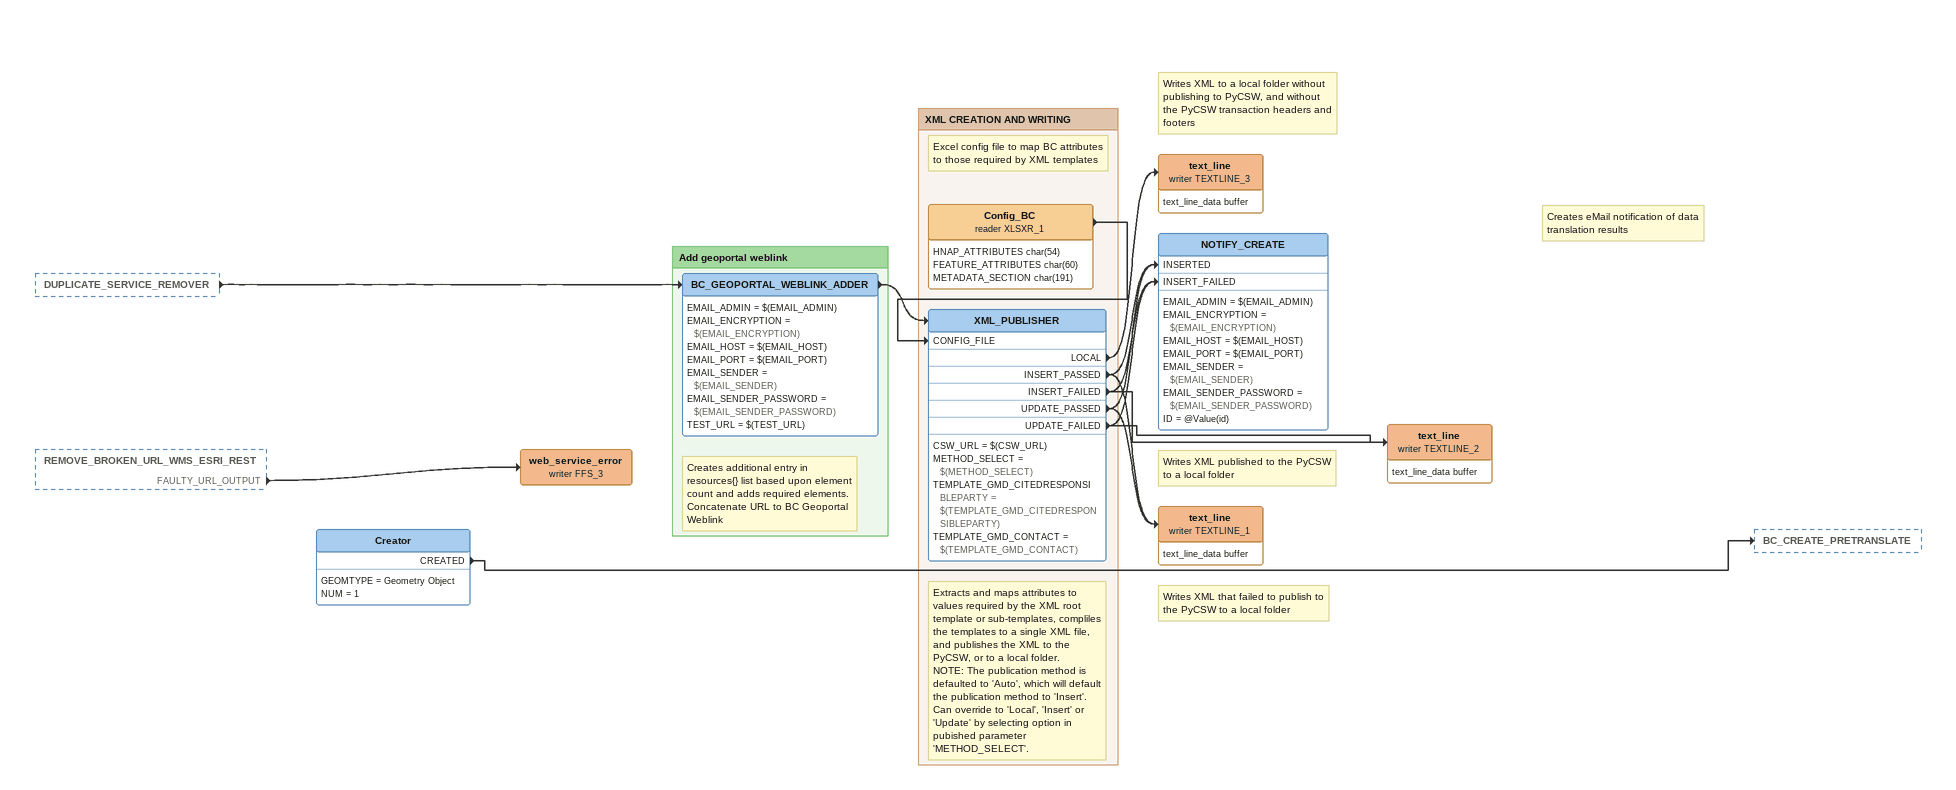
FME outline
DUPLICATE_SERVICE_REMOVER [outside]
    -> BC_GEOPORTAL_WEBLINK_ADDER
REMOVE_BROKEN_URL_WMS_ESRI_REST [outside]
    FAULTY_URL_OUTPUT -> web_service_error (writer FFS_3)
Creator
    GEOMTYPE = Geometry Object
    NUM = 1
    CREATED -> BC_CREATE_PRETRANSLATE
web_service_error (writer FFS_3)
Note: Writes XML to a local folder without publishing to PyCSW, and without the PyCSW transaction headers and footers
text_line (writer TEXTLINE_3)
    attributes: text_line_data buffer
Note: Creates eMail notification of data translation results
NOTIFY_CREATE
    EMAIL_ADMIN = $(EMAIL_ADMIN)
    EMAIL_ENCRYPTION = $(EMAIL_ENCRYPTION)
    EMAIL_HOST = $(EMAIL_HOST)
    EMAIL_PORT = $(EMAIL_PORT)
    EMAIL_SENDER = $(EMAIL_SENDER)
    EMAIL_SENDER_PASSWORD = $(EMAIL_SENDER_PASSWORD)
    ID = @Value(id)
Note: Writes XML published to the PyCSW to a local folder
text_line (writer TEXTLINE_1)
    attributes: text_line_data buffer
Note: Writes XML that failed to publish to the PyCSW to a local folder
text_line (writer TEXTLINE_2)
    attributes: text_line_data buffer

Bookmark: Add geoportal weblink
Note: Creates additional entry in resources{} list based upon element count and adds required elements. Concatenate URL to BC Geoportal Weblink
BC_GEOPORTAL_WEBLINK_ADDER
    EMAIL_ADMIN = $(EMAIL_ADMIN)
    EMAIL_ENCRYPTION = $(EMAIL_ENCRYPTION)
    EMAIL_HOST = $(EMAIL_HOST)
    EMAIL_PORT = $(EMAIL_PORT)
    EMAIL_SENDER = $(EMAIL_SENDER)
    EMAIL_SENDER_PASSWORD = $(EMAIL_SENDER_PASSWORD)
    TEST_URL = $(TEST_URL)
    -> XML_PUBLISHER

Bookmark: XML CREATION AND WRITING
Note: Excel config file to map BC attributes to those required by XML templates
Config_BC (reader XLSXR_1)
    attributes: HNAP_ATTRIBUTES char(54), FEATURE_ATTRIBUTES char(60), METADATA_SECTION char(191)
    -> XML_PUBLISHER [CONFIG_FILE]
Note: Extracts and maps attributes to values required by the XML root template or sub-templates, compliles the templates to a single XML file, and publishes the XML to the PyCSW, or to a local folder. / NOTE: The publication method is defaulted to 'Auto', which will default the publication method to 'Insert'. Can override to 'Local', 'Insert' or 'Update' by selecting option in pubished parameter 'METHOD_SELECT'.
XML_PUBLISHER
    CSW_URL = $(CSW_URL)
    METHOD_SELECT = $(METHOD_SELECT)
    TEMPLATE_GMD_CITEDRESPONSIBLEPARTY = $(TEMPLATE_GMD_CITEDRESPONSIBLEPARTY)
    TEMPLATE_GMD_CONTACT = $(TEMPLATE_GMD_CONTACT)
    LOCAL -> text_line (writer TEXTLINE_3)
    INSERT_PASSED -> NOTIFY_CREATE [INSERTED]
    INSERT_PASSED -> text_line (writer TEXTLINE_1)
    INSERT_FAILED -> NOTIFY_CREATE [INSERT_FAILED]
    INSERT_FAILED -> text_line (writer TEXTLINE_2)
    UPDATE_PASSED -> NOTIFY_CREATE [INSERTED]
    UPDATE_PASSED -> text_line (writer TEXTLINE_1)
    UPDATE_FAILED -> NOTIFY_CREATE [INSERT_FAILED]
    UPDATE_FAILED -> text_line (writer TEXTLINE_2)
